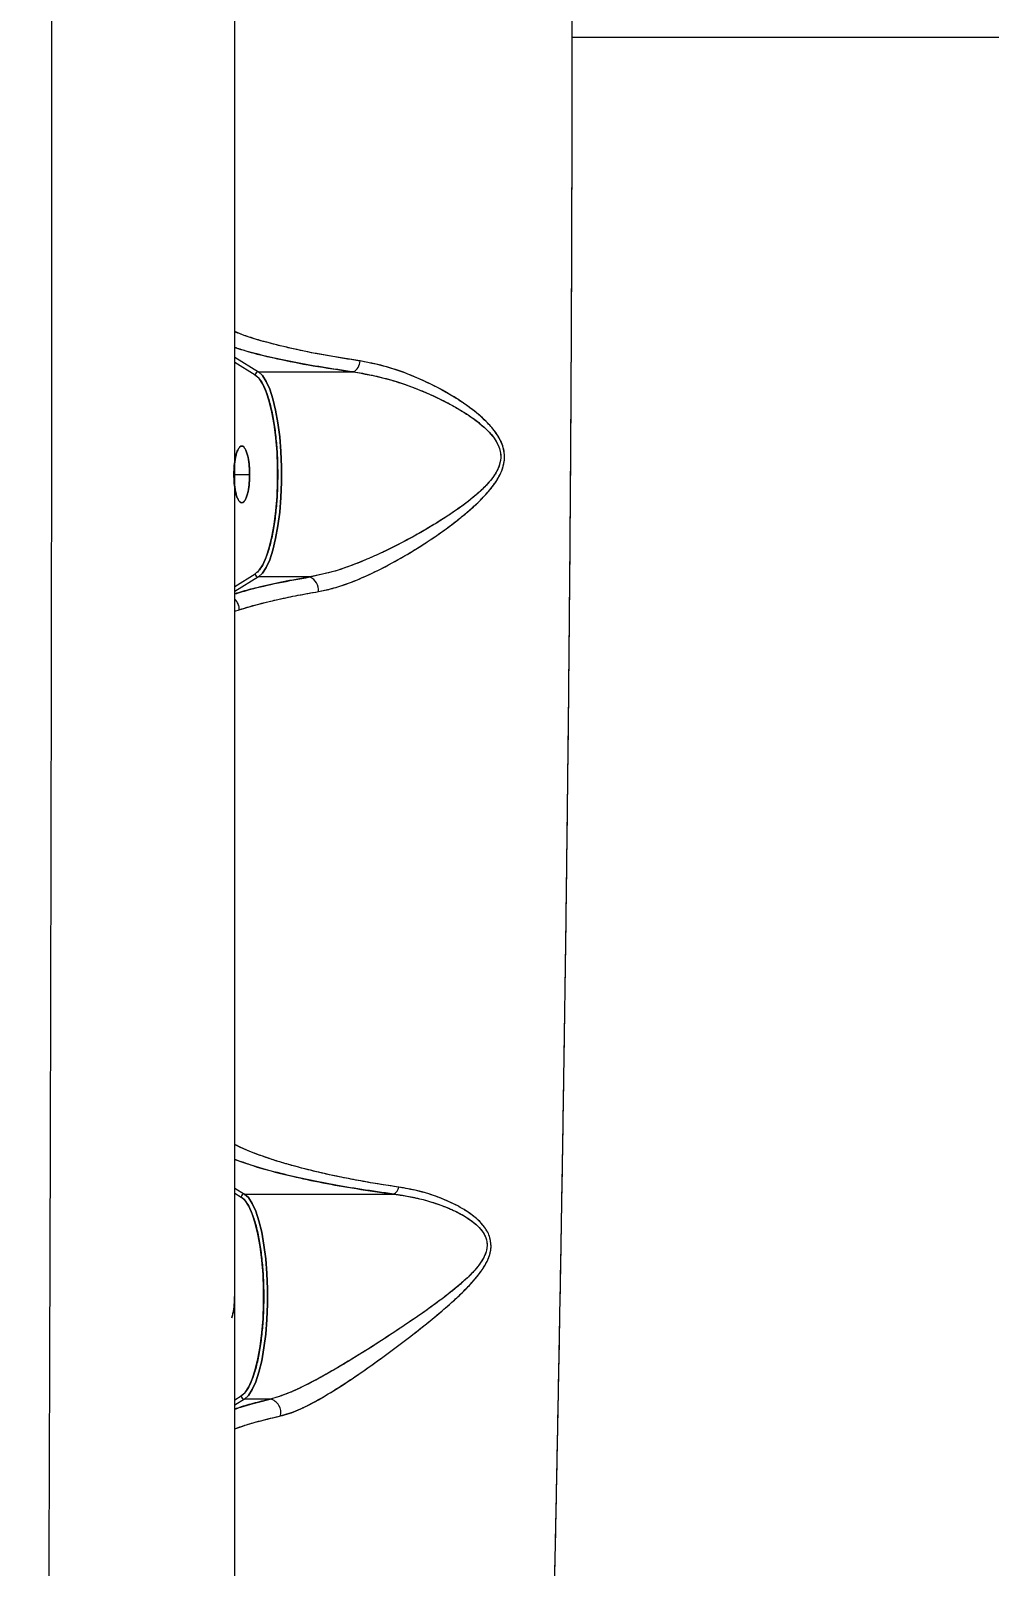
# Model space of a CAD drawing. Header units: millimetres. Extents: x -8045 to 6871, y -5915 to 5473.
# Drawn here: x -4057.1 to -3905, y -1629 to -1385.2 of the extents above; entities that cross this region are included whole.
import ezdxf

# ---------------------------------------------------------------- set-up
doc = ezdxf.new("R2010")
doc.units = ezdxf.units.MM
for name, color, linetype in [('DIKOM_ОБЪЕКТ', 7, 'Continuous'), ('DIKOM_РАЗМЕР_ЗОНА', 7, 'Continuous'), ('DIKOM_РАЗМЕР_ОБЪЕКТА', 7, 'Continuous')]:
    doc.layers.add(name, color=color, linetype=linetype)
doc.styles.add('style1', font='arial.ttf', dxfattribs={"width": 0.8})
doc.dimstyles.new('1-50', dxfattribs={"dimtxt": 300, "dimasz": 200, "dimexe": 100, "dimexo": 0, "dimgap": 100, "dimtad": 1, "dimtxsty": 'style1', "dimcen": 200, "dimclrd": 7, "dimclre": 7, "dimclrt": 7, "dimadec": 1, "dimazin": 2, "dimtfac": 1, "dimtmove": 0, "dimatfit": 2, "dimfxl": 0, "dimlwd": 25, "dimlwe": 18, "dimarcsym": 0})

# ---------------------------------------------------------------- blocks, each defined once
blk = doc.blocks.new('*D9')
at = {"layer": 'Defpoints', "color": 0, "linetype": 'Continuous', "transparency": 16777216}
for p in [(5663.54, -234.65), (-5019.6, -1388.73), (5663.54, -4701.47)]:
    blk.add_point(p, dxfattribs=at)
at = {"layer": 'DIKOM_РАЗМЕР_ОБЪЕКТА', "color": 7, "linetype": 'Continuous', "lineweight": 18, "transparency": 16777216}
for p, q in [((5663.54, -234.65), (5663.54, -4801.47)), ((-5019.6, -1388.73), (-5019.6, -4801.47))]:
    blk.add_line(p, q, dxfattribs=at)
at = {"layer": 'DIKOM_РАЗМЕР_ОБЪЕКТА', "color": 7, "linetype": 'Continuous', "lineweight": 25, "transparency": 16777216}
blk.add_line((-4819.6, -4701.47), (5463.54, -4701.47), dxfattribs=at)
at = {"layer": 'DIKOM_РАЗМЕР_ОБЪЕКТА', "color": 7, "linetype": 'Continuous', "transparency": 16777216}
for points in [[(-4819.6, -4668.14), (-4819.6, -4734.8), (-5019.6, -4701.47)], [(5463.54, -4668.14), (5463.54, -4734.8), (5663.54, -4701.47)]]:
    blk.add_solid(points, dxfattribs=at)
at = {"layer": 'DIKOM_РАЗМЕР_ОБЪЕКТА', "color": 7, "linetype": 'Continuous', "lineweight": 15, "transparency": 16777216, "insert": (-74.37, -4448.3), "char_height": 300, "attachment_point": 5, "style": 'style1'}
blk.add_mtext('10700', dxfattribs=at)
blk = doc.blocks.new('*D10')
at = {"layer": 'Defpoints', "color": 0, "linetype": 'Continuous', "transparency": 16777216}
for p in [(-1653.81, 3474.95), (-5616.46, -3083.4), (491.01, -3083.4)]:
    blk.add_point(p, dxfattribs=at)
at = {"layer": 'DIKOM_РАЗМЕР_ОБЪЕКТА', "color": 7, "linetype": 'Continuous', "lineweight": 18, "transparency": 16777216}
for p, q in [((-1653.81, 3474.95), (-5716.46, 3474.95)), ((491.01, -3083.4), (-5716.46, -3083.4))]:
    blk.add_line(p, q, dxfattribs=at)
at = {"layer": 'DIKOM_РАЗМЕР_ОБЪЕКТА', "color": 7, "linetype": 'Continuous', "lineweight": 25, "transparency": 16777216}
blk.add_line((-5616.46, 3274.95), (-5616.46, -2883.4), dxfattribs=at)
at = {"layer": 'DIKOM_РАЗМЕР_ОБЪЕКТА', "color": 7, "linetype": 'Continuous', "transparency": 16777216}
for points in [[(-5649.79, 3274.95), (-5583.12, 3274.95), (-5616.46, 3474.95)], [(-5649.79, -2883.4), (-5583.12, -2883.4), (-5616.46, -3083.4)]]:
    blk.add_solid(points, dxfattribs=at)
at = {"layer": 'DIKOM_РАЗМЕР_ОБЪЕКТА', "color": 7, "linetype": 'Continuous', "lineweight": 15, "transparency": 16777216, "insert": (-5869.63, -1326.86), "char_height": 300, "attachment_point": 5, "rotation": 90, "style": 'style1'}
blk.add_mtext('6550', dxfattribs=at)
blk = doc.blocks.new('*D11')
at = {"layer": 'Defpoints', "color": 0, "transparency": 16777216}
for p in [(6870.85, -184.65), (-7019.6, -1388.73), (-7019.6, -5814.65)]:
    blk.add_point(p, dxfattribs=at)
at = {"layer": 'DIKOM_РАЗМЕР_ЗОНА', "color": 7, "lineweight": 18, "transparency": 16777216}
for p, q in [((6870.85, -184.65), (6870.85, -5914.65)), ((-7019.6, -1388.73), (-7019.6, -5914.65))]:
    blk.add_line(p, q, dxfattribs=at)
at = {"layer": 'DIKOM_РАЗМЕР_ЗОНА', "color": 7, "lineweight": 25, "transparency": 16777216}
blk.add_line((6670.85, -5814.65), (-6819.6, -5814.65), dxfattribs=at)
at = {"layer": 'DIKOM_РАЗМЕР_ЗОНА', "color": 7, "transparency": 16777216}
for points in [[(-6819.6, -5781.31), (-6819.6, -5847.98), (-7019.6, -5814.65)], [(6670.85, -5781.31), (6670.85, -5847.98), (6870.85, -5814.65)]]:
    blk.add_solid(points, dxfattribs=at)
at = {"layer": 'DIKOM_РАЗМЕР_ЗОНА', "color": 7, "transparency": 16777216, "insert": (-74.37, -5561.37), "char_height": 300, "attachment_point": 5, "style": 'style1'}
blk.add_mtext('13900', dxfattribs=at)
blk = doc.blocks.new('*D12')
at = {"layer": 'Defpoints', "color": 0, "transparency": 16777216}
for p in [(-2189.61, 5472.65), (-7595.21, -5084.97), (-495.58, -5084.97)]:
    blk.add_point(p, dxfattribs=at)
at = {"layer": 'DIKOM_РАЗМЕР_ЗОНА', "color": 7, "lineweight": 18, "transparency": 16777216}
for p, q in [((-2189.61, 5472.65), (-7695.21, 5472.65)), ((-495.58, -5084.97), (-7695.21, -5084.97))]:
    blk.add_line(p, q, dxfattribs=at)
at = {"layer": 'DIKOM_РАЗМЕР_ЗОНА', "color": 7, "lineweight": 25, "transparency": 16777216}
blk.add_line((-7595.21, 5272.65), (-7595.21, -4884.97), dxfattribs=at)
at = {"layer": 'DIKOM_РАЗМЕР_ЗОНА', "color": 7, "transparency": 16777216}
for points in [[(-7628.55, 5272.65), (-7561.88, 5272.65), (-7595.21, 5472.65)], [(-7628.55, -4884.97), (-7561.88, -4884.97), (-7595.21, -5084.97)]]:
    blk.add_solid(points, dxfattribs=at)
at = {"layer": 'DIKOM_РАЗМЕР_ЗОНА', "color": 7, "transparency": 16777216, "insert": (-7848.38, -1452.59), "char_height": 300, "attachment_point": 5, "rotation": 90, "style": 'style1'}
blk.add_mtext('10550', dxfattribs=at)

msp = doc.modelspace()

# ---------------------------------------------------------------- linework, layer by layer
at = {"layer": 'DIKOM_ОБЪЕКТ', "color": 7, "linetype": 'Continuous', "lineweight": 15}
for p, q in [((-3971.231, -1386.157), (-3901.576, -1386.157)), ((-4024.74, -1437.011), (-4020.989, -1439.339)), ((-4021.493, -1439.832), (-4024.74, -1437.817)), ((-4020.989, -1439.339), (-4005.911, -1439.339)), ((-4024.74, -1455.617), (-4022.377, -1455.617)), ((-4024.74, -1473.417), (-4021.493, -1471.401)), ((-4020.989, -1471.894), (-4024.74, -1474.222)), ((-4012.805, -1471.894), (-4020.989, -1471.894)), ((-4024.74, -1477.308), (-4024.019, -1477.105)), ((-4024.74, -1477.316), (-4024.019, -1477.105)), ((-4024.74, -1568.929), (-4023.208, -1569.88)), ((-4024.74, -1569.735), (-4023.712, -1570.373)), ((-4023.208, -1569.88), (-3999.517, -1569.88)), ((-4024.74, -1602.58), (-4023.712, -1601.942)), ((-4023.208, -1602.435), (-4024.74, -1603.386)), ((-4019.095, -1602.435), (-4023.208, -1602.435))]:
    msp.add_line(p, q, dxfattribs=at)
at = {"layer": 'DIKOM_ОБЪЕКТ', "color": 7, "linetype": 'Continuous', "lineweight": 15, "flags": 128}
for points in [[(-4021.493, -1471.401), (-4020.879, -1470.842), (-4020.293, -1469.95), (-4019.749, -1468.744), (-4019.258, -1467.251), (-4018.832, -1465.504), (-4018.478, -1463.541), (-4018.207, -1461.404), (-4018.022, -1459.14), (-4017.929, -1456.8), (-4017.929, -1454.433), (-4018.022, -1452.093), (-4018.207, -1449.829), (-4018.478, -1447.692), (-4018.832, -1445.729), (-4019.258, -1443.982), (-4019.749, -1442.489), (-4020.293, -1441.283), (-4020.879, -1440.391), (-4021.493, -1439.832)], [(-4020.989, -1471.894), (-4020.356, -1471.318), (-4019.752, -1470.398), (-4019.191, -1469.155), (-4018.684, -1467.615), (-4018.245, -1465.813), (-4017.881, -1463.788), (-4017.6, -1461.585), (-4017.41, -1459.251), (-4017.314, -1456.837), (-4017.314, -1454.396), (-4017.41, -1451.983), (-4017.6, -1449.648), (-4017.881, -1447.445), (-4018.245, -1445.42), (-4018.684, -1443.618), (-4019.191, -1442.079), (-4019.752, -1440.835), (-4020.356, -1439.916), (-4020.989, -1439.339)], [(-4020.989, -1439.339), (-4020.356, -1439.916), (-4019.752, -1440.835), (-4019.191, -1442.079), (-4018.684, -1443.618), (-4018.245, -1445.42), (-4017.881, -1447.445), (-4017.6, -1449.648), (-4017.41, -1451.983), (-4017.314, -1454.396), (-4017.314, -1456.837), (-4017.41, -1459.251), (-4017.6, -1461.585), (-4017.881, -1463.788), (-4018.245, -1465.813), (-4018.684, -1467.615), (-4019.191, -1469.155), (-4019.752, -1470.398), (-4020.356, -1471.318), (-4020.989, -1471.894)], [(-4023.208, -1602.435), (-4022.575, -1601.858), (-4021.971, -1600.938), (-4021.41, -1599.695), (-4020.903, -1598.156), (-4020.464, -1596.354), (-4020.1, -1594.329), (-4019.819, -1592.125), (-4019.629, -1589.791), (-4019.533, -1587.377), (-4019.533, -1584.937), (-4019.629, -1582.523), (-4019.819, -1580.189), (-4020.1, -1577.985), (-4020.464, -1575.961), (-4020.903, -1574.159), (-4021.41, -1572.619), (-4021.971, -1571.376), (-4022.575, -1570.456), (-4023.208, -1569.88)], [(-4023.208, -1569.88), (-4022.575, -1570.456), (-4021.971, -1571.376), (-4021.41, -1572.619), (-4020.903, -1574.159), (-4020.464, -1575.961), (-4020.1, -1577.985), (-4019.819, -1580.189), (-4019.629, -1582.523), (-4019.533, -1584.937), (-4019.533, -1587.377), (-4019.629, -1589.791), (-4019.819, -1592.125), (-4020.1, -1594.329), (-4020.464, -1596.354), (-4020.903, -1598.156), (-4021.41, -1599.695), (-4021.971, -1600.938), (-4022.575, -1601.858), (-4023.208, -1602.435)], [(-4023.712, -1601.942), (-4023.098, -1601.383), (-4022.512, -1600.491), (-4021.968, -1599.285), (-4021.477, -1597.792), (-4021.051, -1596.045), (-4020.697, -1594.081), (-4020.426, -1591.945), (-4020.241, -1589.681), (-4020.148, -1587.341), (-4020.148, -1584.974), (-4020.241, -1582.634), (-4020.426, -1580.37), (-4020.697, -1578.233), (-4021.051, -1576.27), (-4021.477, -1574.522), (-4021.968, -1573.03), (-4022.512, -1571.824), (-4023.098, -1570.932), (-4023.712, -1570.373)]]:
    msp.add_lwpolyline(points, dxfattribs=at)
at = {"layer": 'DIKOM_ОБЪЕКТ', "color": 7, "linetype": 'Continuous', "lineweight": 15}
for centre, radius, start, end in [((-4006.878, -1437.543), 2.04, 298.29216, 358.44994), ((-4020.98, -1439.853), 0.514, 91.09908, 177.69532), ((-4020.98, -1471.38), 0.514, 182.29092, 268.92853), ((-4013.692, -1473.954), 2.243, 353.24384, 66.70197), ((-4026.289, -1477.065), 2.27, 358.99268, 46.42427), ((-4026.285, -1477.063), 2.266, 358.94436, 46.36515), ((-4023.199, -1570.394), 0.514, 91.09908, 177.69532), ((-4000.205, -1568.478), 1.562, 296.16428, 348.56445), ((-4023.199, -1601.921), 0.514, 182.29092, 268.92853), ((-4019.617, -1604.566), 2.194, 345.27206, 76.24373)]:
    msp.add_arc(centre, radius, start, end, dxfattribs=at)
for points, knots in [([(-4057.119, -1907.892), (-4057.075, -1907.8), (-4056.989, -1907.623), (-4056.855, -1906.008), (-4056.725, -1903.517), (-4056.595, -1900.009), (-4056.464, -1895.511), (-4056.333, -1890.034), (-4056.201, -1883.617), (-4056.067, -1876.284), (-4055.933, -1868.039), (-4055.801, -1858.883), (-4055.67, -1848.813), (-4055.541, -1837.824), (-4055.415, -1825.944), (-4055.293, -1813.231), (-4055.174, -1799.75), (-4055.059, -1785.531), (-4054.948, -1770.581), (-4054.84, -1754.897), (-4054.736, -1738.478), (-4054.634, -1721.324), (-4054.537, -1703.503), (-4054.444, -1685.102), (-4054.355, -1666.205), (-4054.272, -1646.831), (-4054.194, -1626.981), (-4054.122, -1606.654), (-4054.054, -1585.849), (-4053.992, -1564.588), (-4053.937, -1542.967), (-4053.888, -1521.096), (-4053.846, -1499.053), (-4053.81, -1476.845), (-4053.782, -1454.471), (-4053.761, -1431.931), (-4053.749, -1409.225), (-4053.744, -1386.401), (-4053.748, -1363.564), (-4053.761, -1340.819), (-4053.781, -1318.22), (-4053.809, -1295.764), (-4053.845, -1273.453), (-4053.888, -1251.292), (-4053.937, -1229.36), (-4053.992, -1207.758), (-4054.054, -1186.576), (-4054.121, -1165.835), (-4054.193, -1145.528), (-4054.271, -1125.658), (-4054.355, -1106.226), (-4054.444, -1087.252), (-4054.537, -1068.824), (-4054.634, -1051.031), (-4054.735, -1033.943), (-4054.839, -1017.561), (-4054.947, -1001.879), (-4055.058, -986.901), (-4055.174, -972.63), (-4055.293, -959.097), (-4055.415, -946.376), (-4055.541, -934.524), (-4055.669, -923.575), (-4055.799, -913.52), (-4055.932, -904.356), (-4056.066, -896.088), (-4056.201, -888.721), (-4056.333, -882.283), (-4056.464, -876.808), (-4056.594, -872.32), (-4056.724, -868.829), (-4056.854, -866.297), (-4056.981, -864.873), (-4057.071, -864.301), (-4057.113, -864.442), (-4057.119, -864.461)], [0, 0, 0, 0, 0.0147236, 0.0285244, 0.0423475, 0.0562187, 0.0701644, 0.0841098, 0.0979776, 0.1117981, 0.1255969, 0.1393986, 0.1532294, 0.1671158, 0.1810794, 0.195006, 0.2088623, 0.2226753, 0.2364714, 0.2502766, 0.2641169, 0.2780193, 0.2919872, 0.3058928, 0.3197353, 0.333542, 0.3473386, 0.361151, 0.3750051, 0.3889283, 0.4028919, 0.4167793, 0.4306105, 0.4444125, 0.4582114, 0.4720326, 0.4859027, 0.4998492, 0.5138045, 0.527697, 0.5415539, 0.5554015, 0.5692659, 0.5831735, 0.5971425, 0.6110617, 0.6249133, 0.6387239, 0.65252, 0.6663273, 0.6801718, 0.6940801, 0.7080478, 0.7219478, 0.7357871, 0.7495921, 0.7633891, 0.777204, 0.7910632, 0.8049937, 0.8189543, 0.8328374, 0.8466663, 0.8604674, 0.8742668, 0.8880905, 0.9019637, 0.9159125, 0.9298518, 0.9437185, 0.957539, 0.9713391, 0.9851441, 0.9980509, 1, 1, 1, 1]), ([(-4024.74, -1877.705), (-4024.74, -1877.65), (-4024.74, -1877.463), (-4024.74, -1876.168), (-4024.74, -1873.836), (-4024.74, -1870.515), (-4024.74, -1866.27), (-4024.74, -1861.104), (-4024.74, -1855.053), (-4024.74, -1848.134), (-4024.74, -1840.351), (-4024.74, -1831.714), (-4024.74, -1822.212), (-4024.74, -1811.855), (-4024.74, -1800.662), (-4024.74, -1788.701), (-4024.74, -1775.999), (-4024.74, -1762.586), (-4024.74, -1748.479), (-4024.74, -1733.683), (-4024.74, -1718.194), (-4024.74, -1702.028), (-4024.74, -1685.262), (-4024.74, -1667.952), (-4024.74, -1650.141), (-4024.74, -1631.861), (-4024.74, -1613.142), (-4024.74, -1593.962), (-4024.74, -1574.342), (-4024.74, -1554.319), (-4024.74, -1533.993), (-4024.74, -1513.397), (-4024.74, -1492.606), (-4024.74, -1471.653), (-4024.74, -1450.55), (-4024.74, -1429.284), (-4024.74, -1407.887), (-4024.74, -1386.419), (-4024.74, -1364.94), (-4024.74, -1343.503), (-4024.74, -1322.18), (-4024.74, -1301.004), (-4024.74, -1279.963), (-4024.74, -1259.082), (-4024.74, -1238.425), (-4024.74, -1218.098), (-4024.74, -1198.132), (-4024.74, -1178.565), (-4024.74, -1159.406), (-4024.74, -1140.663), (-4024.74, -1122.336), (-4024.74, -1104.456), (-4024.74, -1087.119), (-4024.74, -1070.376), (-4024.74, -1054.265), (-4024.74, -1038.803), (-4024.74, -1024.011), (-4024.74, -1009.875), (-4024.74, -996.415), (-4024.74, -983.669), (-4024.74, -971.704), (-4024.74, -960.536), (-4024.74, -950.202), (-4024.74, -940.708), (-4024.74, -932.059), (-4024.74, -924.251), (-4024.74, -917.301), (-4024.74, -911.235), (-4024.74, -906.07), (-4024.74, -901.832), (-4024.74, -898.508), (-4024.74, -896.17), (-4024.74, -894.865), (-4024.74, -894.673), (-4024.74, -894.616)], [0, 0, 0, 0, 0.0059233, 0.0199917, 0.0340567, 0.0481859, 0.0623646, 0.0765651, 0.090664, 0.1047449, 0.1188208, 0.1328783, 0.146944, 0.1611261, 0.1753041, 0.1894528, 0.2035484, 0.217653, 0.2317122, 0.2457659, 0.2598889, 0.274057, 0.2882318, 0.3023495, 0.3164595, 0.3305514, 0.3446024, 0.3586594, 0.3728224, 0.3869782, 0.4011306, 0.4152558, 0.429387, 0.4434443, 0.4574926, 0.4715981, 0.4857383, 0.4998843, 0.5140494, 0.5282093, 0.5423512, 0.5564526, 0.5705634, 0.5847571, 0.5989451, 0.6130973, 0.6271897, 0.6412896, 0.6553503, 0.6694053, 0.6835298, 0.6977007, 0.7118799, 0.7259925, 0.740099, 0.7541902, 0.7682424, 0.7823004, 0.7964689, 0.8106287, 0.8247808, 0.8389012, 0.8530261, 0.8670821, 0.8811303, 0.8952319, 0.9093732, 0.9235333, 0.9376872, 0.95182, 0.965918, 0.9799663, 0.9940183, 1, 1, 1, 1]), ([(-3975.154, -1090.265), (-3975.051, -1094.497), (-3974.845, -1102.966), (-3974.53, -1116.646), (-3974.212, -1131.036), (-3973.893, -1146.169), (-3973.577, -1161.939), (-3973.273, -1177.949), (-3972.984, -1194.116), (-3972.712, -1210.409), (-3972.454, -1227.15), (-3972.211, -1244.342), (-3971.979, -1262.599), (-3971.765, -1281.863), (-3971.579, -1302.064), (-3971.428, -1322.469), (-3971.318, -1343.079), (-3971.249, -1363.895), (-3971.224, -1384.846), (-3971.243, -1405.823), (-3971.307, -1426.715), (-3971.413, -1447.485), (-3971.561, -1468.087), (-3971.745, -1488.413), (-3971.962, -1508.357), (-3972.208, -1527.865), (-3972.479, -1546.938), (-3972.771, -1565.578), (-3973.085, -1584.036), (-3973.418, -1602.168), (-3973.763, -1619.826), (-3974.113, -1636.667), (-3974.462, -1652.67), (-3974.811, -1667.926), (-3975.039, -1677.333), (-3975.154, -1682.05)], [0, 0, 0, 0, 0.0291384, 0.0583074, 0.0875831, 0.1170414, 0.1464529, 0.1756901, 0.2031679, 0.2306249, 0.2581251, 0.2857346, 0.3135071, 0.3443937, 0.3751046, 0.4057346, 0.4363775, 0.4671278, 0.4980775, 0.5290124, 0.5598568, 0.5907075, 0.621662, 0.6526135, 0.6833714, 0.7140284, 0.7446765, 0.7754062, 0.8063094, 0.8387918, 0.8710674, 0.9032238, 0.9353634, 0.9675877, 1, 1, 1, 1]), ([(-3975.154, -1090.265), (-3975.122, -1091.555), (-3975.057, -1094.193), (-3974.957, -1098.336), (-3974.852, -1102.733), (-3974.743, -1107.401), (-3974.629, -1112.348), (-3974.519, -1117.208), (-3974.426, -1121.367), (-3974.35, -1124.808), (-3974.282, -1127.921), (-3974.206, -1131.391), (-3974.122, -1135.316), (-3974.034, -1139.5), (-3973.95, -1143.523), (-3973.893, -1146.308), (-3973.859, -1147.92), (-3973.845, -1148.61), (-3973.833, -1149.243), (-3973.821, -1149.818), (-3973.81, -1150.334), (-3973.758, -1152.916), (-3973.668, -1157.402), (-3973.542, -1163.819), (-3973.42, -1170.189), (-3973.3, -1176.615), (-3973.178, -1183.302), (-3973.07, -1189.375), (-3972.974, -1194.898), (-3972.893, -1199.67), (-3972.815, -1204.36), (-3972.739, -1208.966), (-3972.666, -1213.485), (-3972.597, -1217.912), (-3972.484, -1225.267), (-3972.335, -1235.502), (-3972.157, -1248.591), (-3971.991, -1261.789), (-3971.839, -1275.15), (-3971.701, -1288.729), (-3971.571, -1303.279), (-3971.455, -1318.835), (-3971.356, -1335.541), (-3971.284, -1352.317), (-3971.24, -1369.204), (-3971.234, -1380.519), (-3971.231, -1386.157)], [0, 0, 0, 0, 0.0179875, 0.0367763, 0.0563658, 0.0767562, 0.0979468, 0.1199377, 0.1380065, 0.1494629, 0.1620315, 0.1757123, 0.1910471, 0.2085284, 0.2246544, 0.2375303, 0.2403654, 0.2429777, 0.2453669, 0.2475337, 0.2494771, 0.251198, 0.2766467, 0.2996035, 0.32175, 0.3456955, 0.368272, 0.3922597, 0.4088966, 0.4251312, 0.4409633, 0.456393, 0.4714206, 0.4860461, 0.50027, 0.5438566, 0.585595, 0.625487, 0.6683374, 0.7099847, 0.750431, 0.8008985, 0.8503769, 0.8999629, 0.9501453, 1, 1, 1, 1]), ([(-3971.231, -1386.157), (-3971.232, -1390.185), (-3971.235, -1398.258), (-3971.259, -1410.385), (-3971.295, -1422.482), (-3971.347, -1434.505), (-3971.412, -1446.482), (-3971.492, -1458.497), (-3971.577, -1469.508), (-3971.665, -1479.528), (-3971.752, -1488.574), (-3971.847, -1497.735), (-3971.949, -1506.818), (-3972.04, -1514.417), (-3972.117, -1520.534), (-3972.18, -1525.348), (-3972.245, -1530.218), (-3972.313, -1535.141), (-3972.383, -1540.115), (-3972.457, -1545.137), (-3972.546, -1551.122), (-3972.655, -1558.147), (-3972.787, -1566.271), (-3972.926, -1574.673), (-3973.072, -1583.076), (-3973.206, -1590.575), (-3973.328, -1597.193), (-3973.435, -1602.906), (-3973.555, -1609.131), (-3973.644, -1613.658), (-3973.705, -1616.728), (-3973.725, -1617.747), (-3973.746, -1618.779), (-3973.767, -1619.822), (-3973.788, -1620.879), (-3973.813, -1622.121), (-3973.846, -1623.74), (-3973.891, -1625.921), (-3973.948, -1628.674), (-3974.016, -1631.985), (-3974.094, -1635.682), (-3974.172, -1639.348), (-3974.262, -1643.497), (-3974.356, -1647.814), (-3974.466, -1652.722), (-3974.606, -1658.961), (-3974.778, -1666.439), (-3974.971, -1674.615), (-3975.095, -1679.636), (-3975.154, -1682.05)], [0, 0, 0, 0, 0.0356097, 0.071387, 0.1073336, 0.142909, 0.1783702, 0.2143465, 0.2508403, 0.2779123, 0.30553, 0.333695, 0.3624072, 0.389973, 0.4049441, 0.420175, 0.4356655, 0.451416, 0.4674267, 0.483697, 0.5002276, 0.5259928, 0.5530553, 0.5814159, 0.6110754, 0.6394001, 0.6596952, 0.6811189, 0.7006085, 0.7272292, 0.7309597, 0.7347464, 0.7385897, 0.7424896, 0.7464463, 0.7504592, 0.7564866, 0.7647491, 0.7752475, 0.7879816, 0.802952, 0.8183426, 0.8312155, 0.8524191, 0.8705209, 0.8915208, 0.9303476, 0.9665079, 1, 1, 1, 1]), ([(-4004.839, -1437.598), (-4006.626, -1437.318), (-4010.191, -1436.758), (-4014.951, -1435.809), (-4019.385, -1434.739), (-4022.735, -1433.773), (-4024.256, -1433.137), (-4024.74, -1432.936)], [0, 0, 0, 0, 0.2118044, 0.4224825, 0.634957, 0.8840515, 1, 1, 1, 1]), ([(-4004.839, -1437.598), (-4005.608, -1437.481), (-4007.184, -1437.242), (-4009.496, -1436.851), (-4011.687, -1436.45), (-4013.777, -1436.033), (-4015.794, -1435.597), (-4018.061, -1435.061), (-4020.424, -1434.431), (-4022.777, -1433.717), (-4024.083, -1433.227), (-4024.74, -1432.981)], [0, 0, 0, 0, 0.0906408, 0.1858743, 0.2855302, 0.3725016, 0.4679569, 0.571604, 0.7140808, 0.8562398, 1, 1, 1, 1]), ([(-4024.74, -1435.464), (-4023.906, -1435.724), (-4021.94, -1436.337), (-4017.812, -1437.31), (-4012.462, -1438.37), (-4008.098, -1439.016), (-4005.911, -1439.339)], [0, 0, 0, 0, 0.1805151, 0.4256679, 0.7123254, 1, 1, 1, 1]), ([(-4005.911, -1439.339), (-4007.573, -1439.097), (-4010.9, -1438.612), (-4015.4, -1437.799), (-4019.45, -1436.934), (-4022.595, -1436.152), (-4024.158, -1435.65), (-4024.74, -1435.464)], [0, 0, 0, 0, 0.2174503, 0.4352925, 0.653099, 0.8708869, 1, 1, 1, 1]), ([(-4011.464, -1474.218), (-4010.17, -1473.922), (-4007.579, -1473.33), (-4003.463, -1471.601), (-3999.326, -1469.493), (-3995.199, -1467.033), (-3991.152, -1464.288), (-3987.904, -1461.745), (-3985.483, -1459.484), (-3983.816, -1457.618), (-3982.432, -1455.505), (-3981.743, -1453.113), (-3982.181, -1450.76), (-3983.327, -1448.824), (-3985.04, -1446.909), (-3987.264, -1445.06), (-3990.606, -1442.819), (-3994.822, -1440.609), (-3999.863, -1438.602), (-4003.182, -1437.933), (-4004.839, -1437.598)], [0, 0, 0, 0, 0.0693799, 0.1388303, 0.2086043, 0.2780501, 0.3481586, 0.4187344, 0.4540985, 0.489906, 0.5259672, 0.5624536, 0.5948387, 0.6270492, 0.6590438, 0.7061421, 0.7526652, 0.8354631, 0.9178365, 1, 1, 1, 1]), ([(-4011.464, -1474.218), (-4010.73, -1474.068), (-4009.229, -1473.763), (-4006.822, -1472.967), (-4003.969, -1471.813), (-4000.632, -1470.189), (-3997.347, -1468.33), (-3994.464, -1466.523), (-3992.061, -1464.895), (-3989.883, -1463.29), (-3987.992, -1461.768), (-3986.312, -1460.279), (-3984.785, -1458.74), (-3983.621, -1457.305), (-3982.866, -1456.116), (-3982.221, -1454.808), (-3981.865, -1453.385), (-3981.961, -1451.927), (-3982.243, -1450.884), (-3982.705, -1449.886), (-3983.456, -1448.705), (-3984.658, -1447.316), (-3986.248, -1445.889), (-3988.006, -1444.561), (-3990.373, -1443.001), (-3993.48, -1441.284), (-3997.258, -1439.622), (-4001.075, -1438.31), (-4003.582, -1437.836), (-4004.839, -1437.598)], [0, 0, 0, 0, 0.039742, 0.0812399, 0.1248155, 0.1853547, 0.2494211, 0.2907478, 0.3327893, 0.3741958, 0.4065622, 0.4365352, 0.4702114, 0.4993162, 0.5157784, 0.5308135, 0.5623285, 0.5778591, 0.593888, 0.6089864, 0.6254592, 0.654491, 0.6884309, 0.7182324, 0.7506281, 0.8128621, 0.8754401, 0.9375627, 1, 1, 1, 1]), ([(-4021.493, -1439.832), (-4021.261, -1440.02), (-4020.787, -1440.403), (-4020.108, -1441.56), (-4019.471, -1443.163), (-4018.913, -1445.213), (-4018.465, -1447.605), (-4018.144, -1450.218), (-4017.958, -1452.915), (-4017.898, -1455.617), (-4017.958, -1458.318), (-4018.144, -1461.015), (-4018.465, -1463.628), (-4018.913, -1466.02), (-4019.471, -1468.07), (-4020.108, -1469.674), (-4020.787, -1470.83), (-4021.261, -1471.213), (-4021.493, -1471.401)], [0, 0, 0, 0, 0.0591036, 0.1210244, 0.1849794, 0.2500011, 0.3150213, 0.3789746, 0.4408979, 0.4999989, 0.5591025, 0.6210258, 0.6849791, 0.7499993, 0.815021, 0.8789745, 0.9408964, 1, 1, 1, 1]), ([(-4005.911, -1439.339), (-4005.429, -1439.407), (-4004.44, -1439.546), (-4002.944, -1439.842), (-4001.437, -1440.198), (-3999.906, -1440.62), (-3998.457, -1441.075), (-3996.967, -1441.593), (-3995.382, -1442.2), (-3993.772, -1442.884), (-3992.221, -1443.607), (-3990.693, -1444.381), (-3989.019, -1445.317), (-3987.263, -1446.437), (-3985.58, -1447.698), (-3984.278, -1448.927), (-3983.41, -1450.049), (-3982.882, -1450.981), (-3982.555, -1451.974), (-3982.482, -1453.023), (-3982.677, -1454.063), (-3983.092, -1455.044), (-3983.661, -1455.96), (-3984.539, -1457.071), (-3985.789, -1458.328), (-3987.414, -1459.695), (-3989.113, -1460.967), (-3990.869, -1462.167), (-3992.661, -1463.311), (-3994.549, -1464.444), (-3996.38, -1465.48), (-3998.452, -1466.588), (-4000.664, -1467.697), (-4003.151, -1468.841), (-4006.017, -1470.022), (-4009.286, -1471.182), (-4011.63, -1471.656), (-4012.805, -1471.894)], [0, 0, 0, 0, 0.0240384, 0.0493037, 0.0738699, 0.0982313, 0.1244918, 0.1450055, 0.1714865, 0.2027503, 0.2249626, 0.2491962, 0.2801899, 0.3112321, 0.3425012, 0.3740739, 0.3907798, 0.4056512, 0.4217741, 0.4371748, 0.4523131, 0.4688383, 0.4845893, 0.5003088, 0.5318137, 0.5630609, 0.5942592, 0.6255299, 0.6569058, 0.6881613, 0.7229548, 0.7503293, 0.7930314, 0.83427, 0.8751924, 0.9374805, 1, 1, 1, 1]), ([(-4005.911, -1439.339), (-4004.227, -1439.631), (-4000.851, -1440.217), (-3995.721, -1441.985), (-3991.417, -1443.934), (-3987.996, -1445.917), (-3985.72, -1447.549), (-3983.967, -1449.241), (-3982.787, -1450.946), (-3982.372, -1452.884), (-3982.851, -1454.664), (-3983.761, -1456.147), (-3985.451, -1458.085), (-3988.239, -1460.4), (-3992.083, -1462.998), (-3996.237, -1465.438), (-4000.46, -1467.632), (-4004.68, -1469.519), (-4008.858, -1471.074), (-4011.493, -1471.622), (-4012.805, -1471.894)], [0, 0, 0, 0, 0.0834253, 0.1671976, 0.2511551, 0.2979833, 0.3448191, 0.3760148, 0.4065396, 0.4362931, 0.4615618, 0.4873397, 0.5135559, 0.5757285, 0.6470231, 0.7182707, 0.7889699, 0.8599242, 0.9302703, 1, 1, 1, 1]), ([(-4024.873, -1455.617), (-4024.86, -1455.142), (-4024.835, -1454.173), (-4024.662, -1453.021), (-4024.446, -1452.18), (-4024.212, -1451.598), (-4023.932, -1451.208), (-4023.625, -1451.07), (-4023.318, -1451.208), (-4023.038, -1451.598), (-4022.804, -1452.18), (-4022.587, -1453.021), (-4022.415, -1454.173), (-4022.389, -1455.142), (-4022.377, -1455.617)], [0, 0, 0, 0, 0.0986934, 0.2017091, 0.2683475, 0.3414742, 0.4193716, 0.500002, 0.5806281, 0.6585296, 0.7316518, 0.7982909, 0.9013066, 1, 1, 1, 1]), ([(-4022.377, -1455.617), (-4022.387, -1455.191), (-4022.409, -1454.222), (-4022.579, -1453.055), (-4022.804, -1452.179), (-4023.038, -1451.598), (-4023.318, -1451.208), (-4023.625, -1451.07), (-4023.932, -1451.208), (-4024.211, -1451.598), (-4024.446, -1452.179), (-4024.671, -1453.055), (-4024.84, -1454.222), (-4024.863, -1455.191), (-4024.873, -1455.617)], [0, 0, 0, 0, 0.088704, 0.2016907, 0.2684585, 0.3414615, 0.4193679, 0.499999, 0.5806346, 0.6585368, 0.7315398, 0.7983107, 0.9112953, 1, 1, 1, 1]), ([(-4022.377, -1455.617), (-4022.389, -1456.091), (-4022.415, -1457.06), (-4022.587, -1458.212), (-4022.804, -1459.053), (-4023.038, -1459.635), (-4023.318, -1460.025), (-4023.625, -1460.163), (-4023.932, -1460.025), (-4024.212, -1459.635), (-4024.446, -1459.053), (-4024.662, -1458.212), (-4024.835, -1457.06), (-4024.86, -1456.091), (-4024.873, -1455.617)], [0, 0, 0, 0, 0.0987, 0.201714, 0.2683513, 0.3414731, 0.4193734, 0.4999981, 0.5806272, 0.6585234, 0.731648, 0.798286, 0.9013, 1, 1, 1, 1]), ([(-4024.873, -1455.617), (-4024.863, -1456.042), (-4024.84, -1457.011), (-4024.671, -1458.179), (-4024.446, -1459.054), (-4024.211, -1459.635), (-4023.932, -1460.025), (-4023.625, -1460.163), (-4023.318, -1460.025), (-4023.038, -1459.635), (-4022.804, -1459.054), (-4022.579, -1458.179), (-4022.409, -1457.011), (-4022.387, -1456.042), (-4022.377, -1455.617)], [0, 0, 0, 0, 0.0887114, 0.2016942, 0.268464, 0.3414658, 0.4193668, 0.500001, 0.5806308, 0.6585359, 0.7315377, 0.7983044, 0.9112892, 1, 1, 1, 1]), ([(-4012.805, -1471.894), (-4014.26, -1472.153), (-4017.16, -1472.67), (-4020.665, -1473.454), (-4023.185, -1474.092), (-4024.342, -1474.453), (-4024.74, -1474.578)], [0, 0, 0, 0, 0.3136173, 0.6252224, 0.8711781, 1, 1, 1, 1]), ([(-4024.74, -1474.592), (-4023.922, -1474.343), (-4021.926, -1473.736), (-4017.939, -1472.822), (-4014.514, -1472.203), (-4012.805, -1471.894)], [0, 0, 0, 0, 0.2580067, 0.6295694, 1, 1, 1, 1]), ([(-4024.019, -1477.105), (-4023.083, -1476.816), (-4021.217, -1476.241), (-4018.019, -1475.476), (-4014.775, -1474.799), (-4012.571, -1474.412), (-4011.464, -1474.218)], [0, 0, 0, 0, 0.2812716, 0.5603427, 0.7793867, 1, 1, 1, 1]), ([(-4024.019, -1477.105), (-4023.461, -1476.928), (-4022.361, -1476.581), (-4020.502, -1476.08), (-4018.149, -1475.509), (-4015.209, -1474.879), (-4012.702, -1474.436), (-4011.464, -1474.218)], [0, 0, 0, 0, 0.1712215, 0.3376367, 0.4986079, 0.7524726, 1, 1, 1, 1]), ([(-3998.674, -1568.788), (-4000.532, -1568.502), (-4004.237, -1567.932), (-4009.201, -1566.949), (-4013.685, -1565.901), (-4017.715, -1564.775), (-4021.2, -1563.588), (-4023.555, -1562.659), (-4024.535, -1562.131), (-4024.74, -1562.021)], [0, 0, 0, 0, 0.1564934, 0.3122336, 0.4693833, 0.6266826, 0.7910691, 0.9565025, 1, 1, 1, 1]), ([(-3998.674, -1568.788), (-3999.786, -1568.621), (-4002.019, -1568.287), (-4005.179, -1567.733), (-4007.906, -1567.201), (-4010.26, -1566.695), (-4012.232, -1566.237), (-4014.143, -1565.756), (-4016.11, -1565.221), (-4018.113, -1564.624), (-4020.173, -1563.943), (-4022.141, -1563.21), (-4023.687, -1562.564), (-4024.485, -1562.169), (-4024.74, -1562.042)], [0, 0, 0, 0, 0.0930753, 0.1869064, 0.2821618, 0.350165, 0.421652, 0.4887895, 0.5612652, 0.6516801, 0.7402767, 0.8425567, 0.9496759, 1, 1, 1, 1]), ([(-3999.517, -1569.88), (-4001.234, -1569.645), (-4004.656, -1569.176), (-4009.307, -1568.382), (-4013.581, -1567.537), (-4017.828, -1566.549), (-4021.682, -1565.495), (-4023.793, -1564.726), (-4024.74, -1564.38)], [0, 0, 0, 0, 0.156517, 0.3118527, 0.4678332, 0.6247529, 0.8316523, 1, 1, 1, 1]), ([(-4024.74, -1564.39), (-4023.494, -1564.83), (-4020.895, -1565.748), (-4016.096, -1566.985), (-4010.875, -1568.094), (-4005.527, -1569.049), (-4001.524, -1569.602), (-3999.517, -1569.88)], [0, 0, 0, 0, 0.2152465, 0.4490091, 0.6332937, 0.8160658, 1, 1, 1, 1]), ([(-3999.517, -1569.88), (-3999.34, -1569.902), (-3998.956, -1569.949), (-3998.338, -1570.038), (-3997.474, -1570.18), (-3996.693, -1570.332), (-3995.746, -1570.54), (-3994.782, -1570.775), (-3993.506, -1571.14), (-3992.186, -1571.579), (-3990.915, -1572.072), (-3989.753, -1572.594), (-3988.653, -1573.162), (-3987.595, -1573.803), (-3986.579, -1574.561), (-3985.542, -1575.567), (-3984.845, -1576.707), (-3984.651, -1577.888), (-3984.743, -1578.769), (-3985.037, -1579.637), (-3985.47, -1580.442), (-3986.02, -1581.228), (-3986.83, -1582.201), (-3987.984, -1583.36), (-3989.464, -1584.656), (-3991.021, -1585.905), (-3993.158, -1587.518), (-3995.913, -1589.471), (-3999.295, -1591.752), (-4002.722, -1593.977), (-4005.806, -1595.905), (-4008.5, -1597.52), (-4010.777, -1598.824), (-4012.824, -1599.923), (-4014.619, -1600.804), (-4016.732, -1601.751), (-4018.145, -1602.16), (-4019.095, -1602.435)], [0, 0, 0, 0, 0.008954, 0.0193889, 0.0313033, 0.052671, 0.0590012, 0.0794531, 0.1017619, 0.1245189, 0.1478857, 0.1687379, 0.1870887, 0.2087186, 0.2297697, 0.2500233, 0.2814852, 0.297062, 0.3129683, 0.3279467, 0.344496, 0.3593777, 0.3758942, 0.4068224, 0.438418, 0.4695455, 0.500738, 0.5632236, 0.6252606, 0.6871958, 0.7495968, 0.7920594, 0.8336855, 0.874696, 0.9066198, 0.9372005, 1, 1, 1, 1]), ([(-3999.517, -1569.88), (-3998.122, -1570.096), (-3995.343, -1570.526), (-3991.893, -1571.631), (-3989.223, -1572.823), (-3987.303, -1573.952), (-3985.834, -1575.199), (-3984.945, -1576.516), (-3984.611, -1577.772), (-3984.784, -1579.066), (-3985.548, -1580.708), (-3987.092, -1582.543), (-3990.025, -1585.198), (-3994.128, -1588.252), (-3998.705, -1591.37), (-4002.777, -1594.012), (-4006.275, -1596.196), (-4009.746, -1598.258), (-4013.105, -1600.087), (-4016.308, -1601.625), (-4018.168, -1602.165), (-4019.095, -1602.435)], [0, 0, 0, 0, 0.0705336, 0.1405599, 0.1773646, 0.2140517, 0.2501794, 0.2728624, 0.2951415, 0.3177035, 0.3406964, 0.3874688, 0.43474, 0.5300498, 0.6251747, 0.6882059, 0.7515265, 0.8145313, 0.8770556, 0.9387343, 1, 1, 1, 1]), ([(-4017.495, -1605.124), (-4016.571, -1604.847), (-4014.731, -1604.296), (-4011.554, -1602.636), (-4008.246, -1600.635), (-4004.847, -1598.364), (-4001.437, -1595.946), (-3997.481, -1593.008), (-3993.042, -1589.52), (-3989.089, -1586.09), (-3986.281, -1583.106), (-3984.725, -1580.9), (-3983.968, -1578.735), (-3984.096, -1576.796), (-3985.213, -1574.757), (-3987.285, -1572.929), (-3989.985, -1571.37), (-3992.826, -1570.188), (-3995.733, -1569.3), (-3997.692, -1568.959), (-3998.674, -1568.788)], [0, 0, 0, 0, 0.0621135, 0.1237232, 0.1855386, 0.2474382, 0.3094376, 0.3710815, 0.4642395, 0.5582838, 0.6056335, 0.653608, 0.6859695, 0.7182283, 0.7504113, 0.8012034, 0.851546, 0.9010981, 0.9504333, 1, 1, 1, 1]), ([(-4017.495, -1605.124), (-4017.044, -1605.006), (-4016.131, -1604.767), (-4014.647, -1604.169), (-4013.085, -1603.428), (-4011.329, -1602.481), (-4009.326, -1601.294), (-4007.063, -1599.848), (-4004.354, -1598.017), (-4001.253, -1595.813), (-3998.219, -1593.554), (-3995.602, -1591.529), (-3993.401, -1589.764), (-3991.419, -1588.097), (-3989.703, -1586.569), (-3988.186, -1585.119), (-3986.806, -1583.659), (-3985.753, -1582.346), (-3985.058, -1581.285), (-3984.596, -1580.418), (-3984.255, -1579.537), (-3983.987, -1578.314), (-3984.091, -1577.077), (-3984.57, -1575.932), (-3985.112, -1575.083), (-3985.859, -1574.231), (-3986.822, -1573.38), (-3988.059, -1572.499), (-3989.591, -1571.612), (-3991.92, -1570.528), (-3994.975, -1569.46), (-3997.439, -1569.012), (-3998.674, -1568.788)], [0, 0, 0, 0, 0.0311073, 0.0629374, 0.0935987, 0.1252839, 0.1649109, 0.2064568, 0.2501983, 0.3127642, 0.3749531, 0.4164658, 0.4585116, 0.499792, 0.5319961, 0.5619846, 0.5953467, 0.6246718, 0.641003, 0.656052, 0.6723845, 0.6876224, 0.7189023, 0.7341665, 0.7504287, 0.7692741, 0.7901269, 0.8132448, 0.8430574, 0.8757767, 0.9376999, 1, 1, 1, 1]), ([(-4023.712, -1570.373), (-4023.48, -1570.56), (-4023.006, -1570.944), (-4022.327, -1572.1), (-4021.69, -1573.704), (-4021.133, -1575.754), (-4020.684, -1578.146), (-4020.363, -1580.759), (-4020.177, -1583.456), (-4020.116, -1586.157), (-4020.177, -1588.859), (-4020.363, -1591.556), (-4020.684, -1594.169), (-4021.133, -1596.561), (-4021.689, -1598.611), (-4022.327, -1600.214), (-4023.006, -1601.371), (-4023.48, -1601.754), (-4023.712, -1601.942)], [0, 0, 0, 0, 0.0591038, 0.1210247, 0.1849796, 0.2500004, 0.3150214, 0.3789747, 0.4408977, 0.4999989, 0.5591027, 0.6210257, 0.684979, 0.7500001, 0.8150208, 0.8789743, 0.9408962, 1, 1, 1, 1]), ([(-4024.767, -1586.157), (-4024.783, -1586.634), (-4024.817, -1587.608), (-4024.93, -1588.728), (-4025.194, -1589.375), (-4025.194, -1589.547), (-4025.194, -1589.547)], [0, 0, 0, 0, 0.3677336, 0.7515509, 0.9998279, 1, 1, 1, 1]), ([(-4025.194, -1589.547), (-4025.132, -1589.326), (-4024.966, -1588.731), (-4024.799, -1587.549), (-4024.777, -1586.582), (-4024.767, -1586.157)], [0, 0, 0, 0, 0.2484732, 0.6694591, 1, 1, 1, 1]), ([(-4019.095, -1602.435), (-4020.025, -1602.67), (-4021.877, -1603.138), (-4023.769, -1603.68), (-4024.581, -1603.987), (-4024.74, -1604.047)], [0, 0, 0, 0, 0.4477134, 0.8921098, 1, 1, 1, 1]), ([(-4024.74, -1604.066), (-4024.422, -1603.947), (-4022.929, -1603.384), (-4020.784, -1602.853), (-4019.095, -1602.435)], [0, 0, 0, 0, 0.2126788, 1, 1, 1, 1]), ([(-4024.74, -1607.169), (-4024.383, -1607.037), (-4023.434, -1606.684), (-4021.144, -1605.993), (-4018.881, -1605.454), (-4017.495, -1605.124)], [0, 0, 0, 0, 0.1889375, 0.5033488, 1, 1, 1, 1]), ([(-4024.74, -1607.187), (-4023.881, -1606.877), (-4021.927, -1606.17), (-4019.087, -1605.5), (-4017.495, -1605.124)], [0, 0, 0, 0, 0.4393776, 1, 1, 1, 1])]:
    msp.add_open_spline(points, degree=3, knots=knots, dxfattribs=at)

# ---------------------------------------------------------------- dimensions: what is measured, and where the dimension line sits
at = {"layer": 'DIKOM_РАЗМЕР_ЗОНА'}
dim = msp.add_linear_dim(base=(-7595.212, -5084.969), p1=(-2189.606, 5472.652), p2=(-495.584, -5084.969), angle=90, text='10550', dimstyle='1-50', dxfattribs=at)
dim.commit()
dim.dimension.update_dxf_attribs({"geometry": '*D12', "text_midpoint": (-7595.212, -1452.593), "dimtype": 160})
dim = msp.add_linear_dim(base=(-7019.6, -5814.648), p1=(6870.851, -184.645), p2=(-7019.6, -1388.727), text='13900', dimstyle='1-50', dxfattribs=at)
dim.commit()
dim.dimension.update_dxf_attribs({"geometry": '*D11', "text_midpoint": (-74.375, -5814.648), "dimtype": 160})
at = {"layer": 'DIKOM_РАЗМЕР_ОБЪЕКТА', "color": 7, "linetype": 'Continuous', "lineweight": 15}
dim = msp.add_linear_dim(base=(-5616.456, -3083.398), p1=(-1653.813, 3474.95), p2=(491.015, -3083.398), angle=90, text='6550', dimstyle='1-50', dxfattribs=at)
dim.commit()
dim.dimension.update_dxf_attribs({"geometry": '*D10', "text_midpoint": (-5616.456, -1326.858), "dimtype": 160})
dim = msp.add_linear_dim(base=(5663.543, -4701.469), p1=(-5019.6, -1388.727), p2=(5663.543, -234.645), text='10700', dimstyle='1-50', dxfattribs=at)
dim.commit()
dim.dimension.update_dxf_attribs({"geometry": '*D9', "text_midpoint": (-74.375, -4701.469), "dimtype": 160})

doc.saveas('drawing.dxf')
